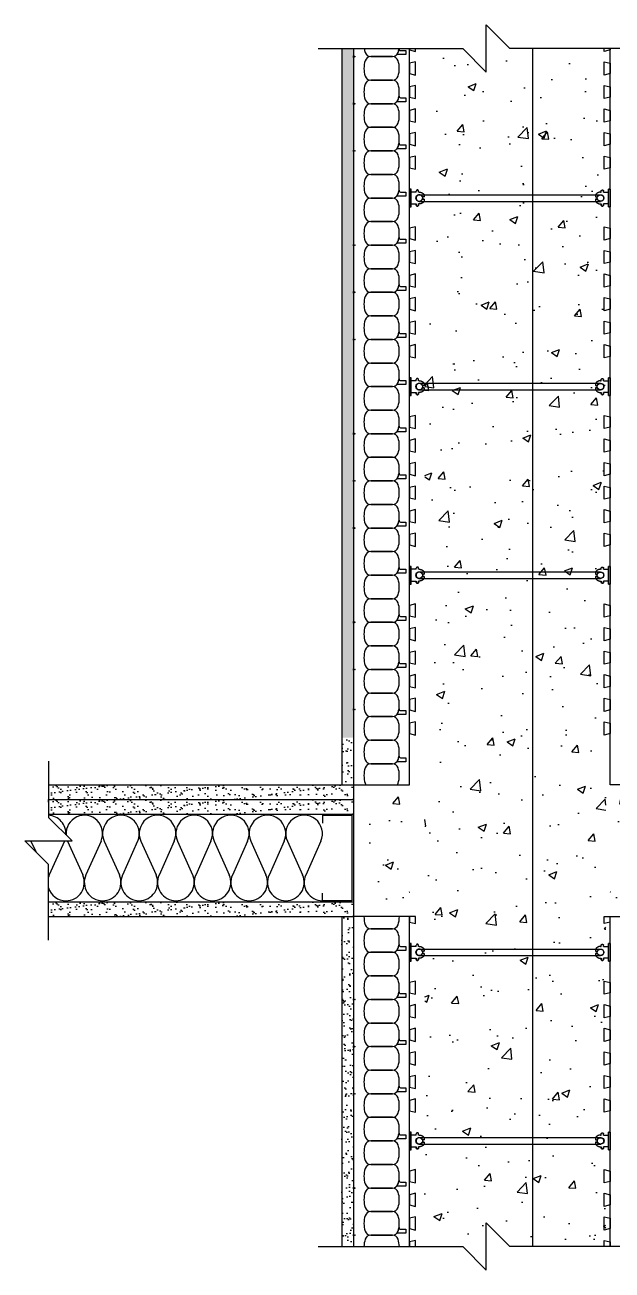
# Model space of a CAD drawing. Header units: inches. Extents: x 10.7 to 68.2, y 251 to 330.5.
# Drawn here: x 10.7 to 35.6, y 277.6 to 330.5 of the extents above; entities that cross this region are included whole.
import ezdxf

# ---------------------------------------------------------------- set-up
doc = ezdxf.new("R2010")
doc.units = ezdxf.units.IN
doc.header["$LTSCALE"] = 0.5
doc.header["$MEASUREMENT"] = 0
for name, color, linetype in [('HATCH', 12, 'Continuous'), ('line25', 2, 'Continuous'), ('LINE3', 3, 'Continuous'), ('LINE50', 5, 'Continuous'), ('LINE9', 9, 'Continuous'), ('Web_Edge', 9, 'Continuous')]:
    doc.layers.add(name, color=color, linetype=linetype)
pattern_1 = [(37.5, (-87.21233, 50.8978), (-0.01574834, 0.48170594), [0, -0.38, 0, -0.425, 0, -0.40625]), (7.5, (-87.21233, 50.8978), (0.4424442, 0.7055365), [0, -0.205, 0, -0.3425, 0, -0.13125]), (327.5, (-87.51983, 50.8978), (0.77853547, 0.00141476), [0, -0.125, 0, -0.45, 0, -0.5875]), (317.5, (-87.5198, 50.8978), (0.7515317, 0.2194189), [0, -0.0625, 0, -0.295, 0, -0.3375])]

# ---------------------------------------------------------------- blocks, each defined once
blk = doc.blocks.new('Connector')
blk.add_point((0.271, 0))
at = {"layer": 'LINE9'}
for p, q in [((0, 0.375), (0, -0.375)), ((0.062, -0.375), (0.062, 0.375)), ((0.281, 0.25), (0.062, 0.25))]:
    blk.add_line(p, q, dxfattribs=at)
for points, weights in [([(0.007, 0.375), (0.004, 0.375), (0, 0.375)], [1, 0.972587069138, 0.950305488115]), ([(0.327, 0.343), (0.308, 0.343), (0.281, 0.317), (0.281, 0.297)], [1, 0.85355339, 0.85355339, 1]), ([(0.328, 0.343), (0.327, 0.343), (0.327, 0.343)], [1, 0.70710678, 1]), ([(0.375, 0.297), (0.375, 0.317), (0.348, 0.343), (0.329, 0.343)], [1, 0.85355339, 0.85355339, 1]), ([(0.406, 0.25), (0.546, 0.25), (0.619, 0.131)], [0.958404415409, 0.794674173519, 0.864651571113]), ([(0.619, 0.052), (0.612, 0.049), (0.604, 0.049)], [0.83615024178, 0.892081430621, 1]), ([(0, -0.375), (0.004, -0.375), (0.007, -0.375)], [0.950305488115, 0.972587069138, 1]), ([(0.281, -0.297), (0.281, -0.317), (0.308, -0.343), (0.327, -0.343)], [1, 0.85355339, 0.85355339, 1]), ([(0.327, -0.343), (0.281, -0.343), (0.281, -0.297)], [1, 0.70710678, 1]), ([(0.329, -0.343), (0.348, -0.343), (0.375, -0.317), (0.375, -0.297)], [1, 0.85355339, 0.85355339, 1]), ([(0.375, -0.297), (0.375, -0.343), (0.329, -0.343)], [1, 0.70710678, 1]), ([(0.619, -0.131), (0.546, -0.25), (0.406, -0.25)], [0.864651574428, 0.794674169686, 0.958404415195]), ([(0.604, -0.049), (0.612, -0.049), (0.619, -0.052)], [1, 0.89208144177, 0.836150253337])]:
    blk.add_rational_spline(points, weights, degree=2, dxfattribs=at)
for points, degree in [([(0, 0.375), (0.002, 0.375), (0.005, 0.375), (0.007, 0.375)], 3), ([(0.007, 0.375), (0.021, 0.375), (0.051, 0.375), (0.062, 0.375), (0.062, 0.375)], 3), ([(0.281, 0.25), (0.281, 0.297)], 1), ([(0.327, 0.343), (0.327, 0.343), (0.328, 0.343), (0.328, 0.343)], 3), ([(0.328, 0.343), (0.329, 0.343), (0.329, 0.343), (0.329, 0.343)], 3), ([(0.375, 0.25), (0.375, 0.297)], 1), ([(0.406, 0.25), (0.375, 0.25)], 1), ([(0.406, 0.25), (0.406, 0.25)], 1), ([(0.406, 0.25), (0.406, 0.25)], 1), ([(0.406, 0.25), (0.406, 0.25)], 1), ([(0.406, 0.25), (0.406, 0.25)], 1), ([(0.406, 0.25), (0.406, 0.25)], 1), ([(0.406, 0.25), (0.406, 0.25)], 1), ([(0.406, 0.25), (0.406, 0.25)], 1), ([(0.406, 0.25), (0.406, 0.25)], 1), ([(0.406, 0.25), (0.406, 0.25)], 1), ([(0.406, 0.25), (0.406, 0.25)], 1), ([(0.406, 0.25), (0.406, 0.25)], 1), ([(0.406, 0.25), (0.406, 0.25)], 1), ([(0.406, 0.25), (0.406, 0.25)], 1), ([(0.406, 0.25), (0.406, 0.25)], 1), ([(0.406, 0.25), (0.406, 0.25)], 1), ([(0.406, 0.25), (0.406, 0.25)], 1), ([(0.406, 0.25), (0.406, 0.25)], 1), ([(0.406, 0.25), (0.406, 0.25)], 1), ([(0.406, 0.25), (0.406, 0.25)], 1), ([(0.406, 0.25), (0.406, 0.25)], 1), ([(0.406, 0.25), (0.406, 0.25)], 1), ([(0.406, 0.25), (0.406, 0.25)], 1), ([(0.406, 0.25), (0.406, 0.25)], 1), ([(0.406, 0.25), (0.406, 0.25)], 1), ([(0.604, 0.049), (0.532, 0.049)], 1), ([(0.532, 0.049), (0.532, 0.049)], 1), ([(0.532, 0.049), (0.532, 0.049)], 1), ([(0.532, 0.049), (0.532, 0.049)], 1), ([(0.532, 0.049), (0.532, 0.049)], 1), ([(0.532, 0.049), (0.532, 0.049)], 1), ([(0.532, 0.049), (0.532, 0.049)], 1), ([(0.532, 0.049), (0.532, 0.049)], 1), ([(0.532, 0.049), (0.532, 0.049)], 1), ([(0.532, 0.049), (0.532, 0.049)], 1), ([(0.532, 0.049), (0.532, 0.049)], 1), ([(0.604, 0.049), (0.609, 0.049), (0.614, 0.05), (0.619, 0.052)], 3), ([(0.604, 0.049), (0.604, 0.049)], 1), ([(0.604, 0.049), (0.604, 0.049)], 1), ([(0.604, 0.049), (0.604, 0.049)], 1), ([(0.604, 0.049), (0.604, 0.049)], 1), ([(0.619, 0.131), (0.619, 0.052)], 1), ([(0.619, 0.131), (0.619, 0.131)], 1), ([(0.619, 0.131), (0.619, 0.131)], 1), ([(0.619, 0.131), (0.619, 0.131)], 1), ([(0.619, 0.131), (0.619, 0.131)], 1), ([(0.007, -0.375), (0.005, -0.375), (0.002, -0.375), (0, -0.375)], 3), ([(0.062, -0.375), (0.062, -0.375), (0.051, -0.375), (0.021, -0.375), (0.007, -0.375)], 3), ([(0.062, -0.25), (0.281, -0.25)], 1), ([(0.281, -0.297), (0.281, -0.25)], 1), ([(0.281, -0.25), (0.281, -0.297)], 1), ([(0.328, -0.343), (0.328, -0.343), (0.327, -0.343), (0.327, -0.343)], 3), ([(0.329, -0.343), (0.329, -0.343), (0.329, -0.343), (0.328, -0.343)], 3), ([(0.375, -0.25), (0.375, -0.297)], 1), ([(0.375, -0.297), (0.375, -0.25)], 1), ([(0.406, -0.25), (0.375, -0.25)], 1), ([(0.406, -0.25), (0.406, -0.25)], 1), ([(0.406, -0.25), (0.406, -0.25)], 1), ([(0.406, -0.25), (0.406, -0.25)], 1), ([(0.406, -0.25), (0.406, -0.25)], 1), ([(0.406, -0.25), (0.406, -0.25)], 1), ([(0.406, -0.25), (0.406, -0.25)], 1), ([(0.406, -0.25), (0.406, -0.25)], 1), ([(0.406, -0.25), (0.406, -0.25)], 1), ([(0.406, -0.25), (0.406, -0.25)], 1), ([(0.406, -0.25), (0.406, -0.25)], 1), ([(0.406, -0.25), (0.406, -0.25)], 1), ([(0.532, -0.049), (0.604, -0.049)], 1), ([(0.604, -0.049), (0.58, -0.049), (0.556, -0.049), (0.532, -0.049)], 3), ([(0.532, -0.049), (0.532, -0.049)], 1), ([(0.532, -0.049), (0.532, -0.049)], 1), ([(0.532, -0.049), (0.532, -0.049)], 1), ([(0.532, -0.049), (0.532, -0.049)], 1), ([(0.619, -0.052), (0.614, -0.05), (0.609, -0.049), (0.604, -0.049)], 3), ([(0.604, -0.049), (0.604, -0.049)], 1), ([(0.604, -0.049), (0.604, -0.049)], 1), ([(0.604, -0.049), (0.604, -0.049)], 1), ([(0.604, -0.049), (0.604, -0.049)], 1), ([(0.604, -0.049), (0.604, -0.049)], 1), ([(0.604, -0.049), (0.604, -0.049)], 1), ([(0.604, -0.049), (0.604, -0.049)], 1), ([(0.604, -0.049), (0.604, -0.049)], 1), ([(0.619, -0.052), (0.619, -0.131)], 1), ([(0.619, -0.131), (0.619, -0.131)], 1), ([(0.619, -0.131), (0.619, -0.131)], 1), ([(0.619, -0.131), (0.619, -0.131)], 1), ([(0.619, -0.131), (0.619, -0.131)], 1)]:
    blk.add_open_spline(points, degree=degree, dxfattribs=at)
for points, weights, knots in [([(0.062, 0.375), (0.062, 0.375), (0.046, 0.375), (0.03, 0.375), (0.007, 0.375)], [0.868718858569, 0.861102746415, 1, 0.861102734288, 0.868718859898], [0, 0, 0, 0.5, 0.5, 1, 1, 1]), ([(0.532, 0.049), (0.472, 0.203), (0.333, 0.113), (0.157, 0), (0.333, -0.113), (0.472, -0.203), (0.532, -0.049)], [0.899508922286, 0.599718215298, 1, 0.54226024, 1, 0.599718224335, 0.899508908749], [0, 0, 0, 0.318112, 0.318112, 0.681888, 0.681888, 1, 1, 1]), ([(0.007, -0.375), (0.03, -0.375), (0.046, -0.375), (0.062, -0.375), (0.062, -0.375)], [0.868718859319, 0.861102739573, 1, 0.861102742958, 0.868718858948], [0, 0, 0, 0.5, 0.5, 1, 1, 1])]:
    blk.add_rational_spline(points, weights, degree=2, knots=knots, dxfattribs=at)
blk = doc.blocks.new('Batt2x10')
for p, q in [((6.63, 3.9), (2.87, 2.21)), ((6.64, 0.18), (2.86, 1.86))]:
    blk.add_line(p, q)
for centre, start, end in [((2.04, 4.07), 180, 294.0694), ((7.46, 2.04), 245.9664, 114.0694), ((2.04, 0), 65.9664, 180)]:
    blk.add_arc(centre, 2.04, start, end)

msp = doc.modelspace()

# ---------------------------------------------------------------- hatches: boundary and pattern name
at = {"layer": 'HATCH'}
h = msp.add_hatch(dxfattribs=at)
h.set_pattern_fill('AR-SAND', color=256, scale=0.25, style=0)
h.set_pattern_definition(pattern_1)
h.paths.add_polyline_path([(24.628, 329.46), (24.128, 329.46), (24.128, 300.225), (24.628, 300.225)])
h = msp.add_hatch(dxfattribs=at)
h.set_pattern_fill('AR-CONC', color=256, scale=0.5, style=0)
h.set_pattern_definition([(50, (32.6847, 0), (3.5863, -0.31376), [0.375, -4.125]), (355, (32.6847, 0), (-0.693757, 3.76096), [0.3, -3.3]), (100.4514, (32.9836, -0.026), (2.892547, 3.447198), [0.3187, -3.50571]), (46.1842, (32.6847, 1), (5.336205, -0.827595), [0.5625, -6.1875]), (96.6356, (33.1294, 0.931), (4.67331, 4.87059), [0.47805, -5.258565]), (351.1842, (32.685, 1), (4.67331, 4.87059), [0.45, -4.95]), (21, (33.1847, 0.75), (2.984535, -2.013094), [0.375, -4.125]), (326, (33.1847, 0.75), (1.216577, 3.62575), [0.3, -3.3]), (71.4514, (33.4334, 0.5822), (4.201113, 1.612652), [0.3187, -3.50571]), (37.5, (32.6847, 0), (0.0607993, 1.6644693), [0, -3.26, 0, -3.35, 0, -3.3125]), (7.5, (32.6847, 0), (1.315348, 1.972059), [0, -1.91, 0, -3.185, 0, -1.2625]), (327.5, (31.5697, 0), (2.669112, -0.1127744), [0, -1.25, 0, -3.9, 0, -5.175]), (317.5, (31.0697, 0), (2.915931, 0.500525), [0, -1.625, 0, -2.59, 0, -3.675])])
h.paths.add_polyline_path([(27.641, 329.131), (35.327, 329.131), (35.327, 278.903), (27.641, 278.903)])
h = msp.add_hatch(dxfattribs=at)
h.set_pattern_fill('AR-SAND', color=256, scale=0.25, style=0)
h.paths.add_polyline_path([(24.128, 298.225), (24.628, 298.225), (24.628, 300.225), (24.128, 300.225)])
h = msp.add_hatch(dxfattribs=at)
h.set_pattern_fill('AR-SAND', color=256, scale=0.25, style=0)
h.set_pattern_definition([(37.5, (-118.03376, 33.52513), (-0.01574834, 0.48170594), [0, -0.38, 0, -0.425, 0, -0.40625]), (7.5, (-118.03376, 33.52513), (0.4424442, 0.7055365), [0, -0.205, 0, -0.3425, 0, -0.13125]), (327.5, (-118.34126, 33.52513), (0.77853547, 0.00141476), [0, -0.125, 0, -0.45, 0, -0.5875]), (317.5, (-118.34126, 33.52513), (0.7515317, 0.2194189), [0, -0.0625, 0, -0.295, 0, -0.3375])])
h.paths.add_polyline_path([(24.628, 298.225), (11.687, 298.225), (11.687, 297.6), (24.628, 297.6)])
h = msp.add_hatch(dxfattribs=at)
h.set_pattern_fill('AR-CONC', color=256, scale=0.5, style=0)
h.set_pattern_definition([(50, (0, 0), (3.5863, -0.31376), [0.375, -4.125]), (355, (0, 0), (-0.693757, 3.76096), [0.3, -3.3]), (100.4514, (0.299, -0.026), (2.892547, 3.447198), [0.3187, -3.50571]), (46.1842, (0, 1), (5.336205, -0.827595), [0.5625, -6.1875]), (96.6356, (0.4447, 0.931), (4.67331, 4.87059), [0.47805, -5.258565]), (351.1842, (0, 1), (4.67331, 4.87059), [0.45, -4.95]), (21, (0.5, 0.75), (2.984535, -2.013094), [0.375, -4.125]), (326, (0.5, 0.75), (1.216577, 3.62575), [0.3, -3.3]), (71.4514, (0.7487, 0.5822), (4.201113, 1.612652), [0.3187, -3.50571]), (37.5, (0, 0), (0.0607993, 1.664469), [0, -3.26, 0, -3.35, 0, -3.3125]), (7.5, (0, 0), (1.315348, 1.972059), [0, -1.91, 0, -3.185, 0, -1.2625]), (327.5, (-1.115, 0), (2.669112, -0.1127744), [0, -1.25, 0, -3.9, 0, -5.175]), (317.5, (-1.615, 0), (2.91593, 0.500525), [0, -1.625, 0, -2.59, 0, -3.675])])
h.paths.add_polyline_path([(27.003, 298.225), (24.628, 298.225), (24.628, 292.631), (27.003, 292.631)])
h = msp.add_hatch(dxfattribs=at)
h.set_pattern_fill('AR-CONC', color=256, scale=0.5, style=0)
h.set_pattern_definition([(130, (62.5032, 0), (-3.5863, -0.31376), [0.375, -4.125]), (185, (62.503, 0), (0.693757, 3.76096), [0.3, -3.3]), (79.5486, (62.2043, -0.026), (-2.892547, 3.447198), [0.3187, -3.50571]), (133.8158, (62.503, 1), (-5.336205, -0.827595), [0.5625, -6.1875]), (83.3644, (62.0585, 0.931), (-4.67331, 4.87059), [0.47805, -5.258565]), (188.8158, (62.503, 1), (-4.67331, 4.87059), [0.45, -4.95]), (159, (62.0032, 0.75), (-2.984535, -2.013094), [0.375, -4.125]), (214, (62.003, 0.75), (-1.216577, 3.62575), [0.3, -3.3]), (108.5486, (61.7545, 0.5822), (-4.201113, 1.612652), [0.3187, -3.50571]), (142.5, (62.5032, 0), (-0.0607993, 1.664469), [0, -3.26, 0, -3.35, 0, -3.3125]), (172.5, (62.5032, 0), (-1.315348, 1.972059), [0, -1.91, 0, -3.185, 0, -1.2625]), (212.5, (63.6182, 0), (-2.669112, -0.1127744), [0, -1.25, 0, -3.9, 0, -5.175]), (222.5, (64.1182, 0), (-2.91593, 0.500525), [0, -1.625, 0, -2.59, 0, -3.675])])
h.paths.add_polyline_path([(35.501, 298.225), (37.876, 298.225), (37.876, 292.631), (35.501, 292.631)])
h = msp.add_hatch(dxfattribs=at)
h.set_pattern_fill('AR-SAND', color=256, scale=0.25, style=0)
h.set_pattern_definition([(37.5, (-118.03376, 32.90013), (-0.01574834, 0.48170594), [0, -0.38, 0, -0.425, 0, -0.40625]), (7.5, (-118.03376, 32.90013), (0.4424442, 0.7055365), [0, -0.205, 0, -0.3425, 0, -0.13125]), (327.5, (-118.34126, 32.90013), (0.77853547, 0.00141476), [0, -0.125, 0, -0.45, 0, -0.5875]), (317.5, (-118.34126, 32.90013), (0.7515317, 0.2194189), [0, -0.0625, 0, -0.295, 0, -0.3375])])
h.paths.add_polyline_path([(24.628, 297.6), (11.687, 297.6), (11.687, 296.975), (24.628, 296.975)])
h = msp.add_hatch(dxfattribs=at)
h.set_pattern_fill('AR-SAND', color=256, scale=0.25, style=0)
h.set_pattern_definition([(37.5, (-118.03376, 28.55603), (-0.01574834, 0.48170594), [0, -0.38, 0, -0.425, 0, -0.40625]), (7.5, (-118.03376, 28.55603), (0.4424442, 0.7055365), [0, -0.205, 0, -0.3425, 0, -0.13125]), (327.5, (-118.34126, 28.55603), (0.77853547, 0.00141476), [0, -0.125, 0, -0.45, 0, -0.5875]), (317.5, (-118.34126, 28.55603), (0.7515317, 0.2194189), [0, -0.0625, 0, -0.295, 0, -0.3375])])
h.paths.add_polyline_path([(24.628, 293.256), (11.687, 293.256), (11.687, 292.631), (24.628, 292.631)])
h = msp.add_hatch(dxfattribs=at)
h.set_pattern_fill('AR-SAND', color=256, scale=0.25, style=0)
h.set_pattern_definition(pattern_1)
h.paths.add_polyline_path([(24.628, 292.631), (24.128, 292.631), (24.128, 278.634), (24.628, 278.634)])

# ---------------------------------------------------------------- linework, layer by layer
for centre, start, end in [((11.652, 296.151), 203.458, 204.0694), ((11.652, 296.151), 335.9664, 336.542), ((13.206, 296.151), 203.458, 204.0694)]:
    msp.add_arc(centre, 0.777, start, end)
at = {"layer": 'HATCH', "color": 12}
for p, q in [((10.943, 295.834), (11.144, 295.386)), ((12.362, 295.835), (11.72, 294.396)), ((12.497, 295.834), (13.139, 294.396)), ((13.915, 295.835), (13.274, 294.396))]:
    msp.add_line(p, q, dxfattribs=at)
at = {"layer": 'HATCH', "color": 192}
for points in [[(23.305, 296.928), (24.555, 296.928), (24.555, 293.303), (23.305, 293.303)], [(23.305, 296.928), (23.305, 296.601)], [(23.305, 293.303), (23.305, 293.63)]]:
    msp.add_lwpolyline(points, dxfattribs=at)
at = {"layer": 'HATCH', "color": 12}
for centre, radius, start, end in [((11.128, 297.537), 0.563, 354.2163, 5.7837), ((11.652, 296.151), 0.777, 356.3448, 87.4247), ((13.206, 296.151), 0.777, 335.9664, 183.9054), ((12.43, 294.08), 0.777, 155.9664, 162.8935), ((12.43, 294.08), 0.777, 270, 24.0694), ((13.983, 294.08), 0.777, 155.9664, 270), ((12.43, 294.08), 0.777, 197.1065, 270)]:
    msp.add_arc(centre, radius, start, end, dxfattribs=at)
at = {"layer": 'line25'}
for p, q in [((27.003, 298.225), (27.003, 329.46)), ((35.503, 298.225), (35.503, 329.46)), ((24.628, 298.225), (24.628, 292.631)), ((24.628, 298.225), (27.003, 298.225)), ((37.878, 298.225), (35.503, 298.225)), ((27.003, 278.634), (27.003, 292.631)), ((35.503, 278.634), (35.503, 292.631))]:
    msp.add_line(p, q, dxfattribs=at)
for points in [[(27.003, 329.46), (27.003, 329.396), (27.253, 329.334), (27.253, 329.46)], [(35.503, 329.46), (35.503, 329.396), (35.253, 329.334), (35.253, 329.46)], [(27.003, 292.396), (27.253, 292.334), (27.253, 292.631), (24.628, 292.631)], [(27.003, 292.631), (27.003, 292.396), (27.253, 292.334), (27.253, 292.631)], [(35.503, 292.396), (35.253, 292.334), (35.253, 292.631), (37.878, 292.631)], [(27.253, 278.634), (27.253, 278.896), (27.003, 278.834), (27.003, 278.634)], [(35.253, 278.634), (35.253, 278.896), (35.503, 278.834), (35.503, 278.634)]]:
    msp.add_lwpolyline(points, dxfattribs=at)
for points in [[(27.003, 328.396), (27.253, 328.334), (27.253, 328.896), (27.003, 328.834)], [(35.503, 328.396), (35.253, 328.334), (35.253, 328.896), (35.503, 328.834)], [(27.003, 327.396), (27.253, 327.334), (27.253, 327.896), (27.003, 327.834)], [(35.503, 327.396), (35.253, 327.334), (35.253, 327.896), (35.503, 327.834)], [(27.003, 326.396), (27.253, 326.334), (27.253, 326.896), (27.003, 326.834)], [(35.503, 326.396), (35.253, 326.334), (35.253, 326.896), (35.503, 326.834)], [(27.003, 325.396), (27.253, 325.334), (27.253, 325.896), (27.003, 325.834)], [(35.503, 325.396), (35.253, 325.334), (35.253, 325.896), (35.503, 325.834)], [(27.003, 324.396), (27.253, 324.334), (27.253, 324.896), (27.003, 324.834)], [(35.503, 324.396), (35.253, 324.334), (35.253, 324.896), (35.503, 324.834)], [(27.003, 321.396), (27.253, 321.334), (27.253, 321.896), (27.003, 321.834)], [(35.503, 321.396), (35.253, 321.334), (35.253, 321.896), (35.503, 321.834)], [(27.003, 320.396), (27.253, 320.334), (27.253, 320.896), (27.003, 320.834)], [(35.503, 320.396), (35.253, 320.334), (35.253, 320.896), (35.503, 320.834)], [(27.003, 319.396), (27.253, 319.334), (27.253, 319.896), (27.003, 319.834)], [(35.503, 319.396), (35.253, 319.334), (35.253, 319.896), (35.503, 319.834)], [(27.003, 318.396), (27.253, 318.334), (27.253, 318.896), (27.003, 318.834)], [(35.503, 318.396), (35.253, 318.334), (35.253, 318.896), (35.503, 318.834)], [(27.003, 317.396), (27.253, 317.334), (27.253, 317.896), (27.003, 317.834)], [(35.503, 317.396), (35.253, 317.334), (35.253, 317.896), (35.503, 317.834)], [(27.003, 316.396), (27.253, 316.334), (27.253, 316.896), (27.003, 316.834)], [(35.503, 316.396), (35.253, 316.334), (35.253, 316.896), (35.503, 316.834)], [(27.003, 313.396), (27.253, 313.334), (27.253, 313.896), (27.003, 313.834)], [(35.503, 313.396), (35.253, 313.334), (35.253, 313.896), (35.503, 313.834)], [(27.003, 312.396), (27.253, 312.334), (27.253, 312.896), (27.003, 312.834)], [(35.503, 312.396), (35.253, 312.334), (35.253, 312.896), (35.503, 312.834)], [(27.003, 311.396), (27.253, 311.334), (27.253, 311.896), (27.003, 311.834)], [(35.503, 311.396), (35.253, 311.334), (35.253, 311.896), (35.503, 311.834)], [(27.003, 310.396), (27.253, 310.334), (27.253, 310.896), (27.003, 310.834)], [(35.503, 310.396), (35.253, 310.334), (35.253, 310.896), (35.503, 310.834)], [(27.003, 309.396), (27.253, 309.334), (27.253, 309.896), (27.003, 309.834)], [(35.503, 309.396), (35.253, 309.334), (35.253, 309.896), (35.503, 309.834)], [(27.003, 308.396), (27.253, 308.334), (27.253, 308.896), (27.003, 308.834)], [(35.503, 308.396), (35.253, 308.334), (35.253, 308.896), (35.503, 308.834)], [(27.003, 305.396), (27.253, 305.334), (27.253, 305.896), (27.003, 305.834)], [(35.503, 305.396), (35.253, 305.334), (35.253, 305.896), (35.503, 305.834)], [(27.003, 304.396), (27.253, 304.334), (27.253, 304.896), (27.003, 304.834)], [(35.503, 304.396), (35.253, 304.334), (35.253, 304.896), (35.503, 304.834)], [(27.003, 303.396), (27.253, 303.334), (27.253, 303.896), (27.003, 303.834)], [(35.503, 303.396), (35.253, 303.334), (35.253, 303.896), (35.503, 303.834)], [(27.003, 302.396), (27.253, 302.334), (27.253, 302.896), (27.003, 302.834)], [(35.503, 302.396), (35.253, 302.334), (35.253, 302.896), (35.503, 302.834)], [(27.003, 301.396), (27.253, 301.334), (27.253, 301.896), (27.003, 301.834)], [(35.503, 301.396), (35.253, 301.334), (35.253, 301.896), (35.503, 301.834)], [(27.003, 300.396), (27.253, 300.334), (27.253, 300.896), (27.003, 300.834)], [(35.503, 300.396), (35.253, 300.334), (35.253, 300.896), (35.503, 300.834)], [(27.003, 289.396), (27.253, 289.334), (27.253, 289.896), (27.003, 289.834)], [(35.503, 289.396), (35.253, 289.334), (35.253, 289.896), (35.503, 289.834)], [(27.003, 288.396), (27.253, 288.334), (27.253, 288.896), (27.003, 288.834)], [(35.503, 288.396), (35.253, 288.334), (35.253, 288.896), (35.503, 288.834)], [(27.003, 287.396), (27.253, 287.334), (27.253, 287.896), (27.003, 287.834)], [(35.503, 287.396), (35.253, 287.334), (35.253, 287.896), (35.503, 287.834)], [(27.003, 286.396), (27.253, 286.334), (27.253, 286.896), (27.003, 286.834)], [(35.503, 286.396), (35.253, 286.334), (35.253, 286.896), (35.503, 286.834)], [(27.003, 285.396), (27.253, 285.334), (27.253, 285.896), (27.003, 285.834)], [(35.503, 285.396), (35.253, 285.334), (35.253, 285.896), (35.503, 285.834)], [(27.003, 284.396), (27.253, 284.334), (27.253, 284.896), (27.003, 284.834)], [(35.503, 284.396), (35.253, 284.334), (35.253, 284.896), (35.503, 284.834)], [(27.003, 281.396), (27.253, 281.334), (27.253, 281.896), (27.003, 281.834)], [(35.503, 281.396), (35.253, 281.334), (35.253, 281.896), (35.503, 281.834)], [(27.003, 280.396), (27.253, 280.334), (27.253, 280.896), (27.003, 280.834)], [(35.503, 280.396), (35.253, 280.334), (35.253, 280.896), (35.503, 280.834)], [(27.003, 279.396), (27.253, 279.334), (27.253, 279.896), (27.003, 279.834)], [(35.503, 279.396), (35.253, 279.334), (35.253, 279.896), (35.503, 279.834)]]:
    msp.add_lwpolyline(points, close=True, dxfattribs=at)
at = {"layer": 'LINE3'}
msp.add_line((32.232, 278.634), (32.232, 329.46), dxfattribs=at)
at = {"layer": 'LINE50'}
for p, q in [((24.628, 329.46), (24.628, 298.225)), ((24.628, 292.631), (24.628, 278.634))]:
    msp.add_line(p, q, dxfattribs=at)
at = {"layer": 'LINE9'}
for p, q in [((30.253, 328.46), (30.253, 330.46)), ((30.253, 330.46), (31.253, 329.46)), ((23.128, 329.46), (29.253, 329.46)), ((24.128, 329.46), (24.128, 298.225)), ((29.253, 329.46), (30.253, 328.46)), ((39.378, 329.46), (31.253, 329.46)), ((11.687, 299.225), (11.687, 296.842)), ((11.687, 298.225), (24.628, 298.225)), ((11.687, 297.6), (24.628, 297.6)), ((11.687, 297.6), (24.628, 297.6)), ((11.687, 296.975), (24.628, 296.975)), ((12.687, 295.842), (11.687, 296.842)), ((11.687, 294.842), (10.687, 295.842)), ((10.687, 295.842), (12.687, 295.842)), ((11.687, 291.631), (11.687, 294.842)), ((11.687, 293.256), (24.628, 293.256)), ((11.687, 292.631), (24.628, 292.631)), ((24.128, 292.631), (24.128, 278.634)), ((30.253, 277.634), (30.253, 279.634)), ((30.253, 279.634), (31.253, 278.634)), ((23.128, 278.634), (29.253, 278.634)), ((29.253, 278.634), (30.253, 277.634)), ((39.378, 278.634), (31.253, 278.634))]:
    msp.add_line(p, q, dxfattribs=at)
for points in [[(24.628, 329.147), (24.692, 329.115), (24.628, 329.084)], [(24.628, 327.147), (24.692, 327.115), (24.628, 327.084)], [(24.628, 325.147), (24.692, 325.115), (24.628, 325.084)], [(24.628, 321.147), (24.692, 321.115), (24.628, 321.084)], [(24.628, 319.147), (24.692, 319.115), (24.628, 319.084)], [(24.628, 317.147), (24.692, 317.115), (24.628, 317.084)], [(24.628, 313.147), (24.692, 313.115), (24.628, 313.084)], [(24.628, 311.147), (24.692, 311.115), (24.628, 311.084)], [(24.628, 309.147), (24.692, 309.115), (24.628, 309.084)], [(24.628, 305.147), (24.692, 305.115), (24.628, 305.084)], [(24.628, 303.147), (24.692, 303.115), (24.628, 303.084)], [(24.628, 301.446), (24.692, 301.415), (24.628, 301.383)], [(24.628, 289.147), (24.692, 289.115), (24.628, 289.084)], [(24.628, 287.147), (24.692, 287.115), (24.628, 287.084)], [(24.628, 285.147), (24.692, 285.115), (24.628, 285.084)], [(24.628, 281.147), (24.692, 281.115), (24.628, 281.084)], [(24.628, 279.147), (24.692, 279.115), (24.628, 279.084)]]:
    msp.add_lwpolyline(points, close=True, dxfattribs=at)
for points in [[(26.513, 328.288, 0.157671), (26.513, 328.942, 0.325305), (26.276, 329.115), (25.354, 329.115, 0.325305), (25.117, 328.942, 0.157671), (25.117, 328.288, 0.325305), (25.354, 328.115), (26.276, 328.115, 0.325305)], [(26.513, 329.288, 0.037267), (26.551, 329.442, 0.463036), (26.612, 329.369), (26.834, 329.369), (26.834, 329.199), (26.488, 329.199, 0.189002), (26.446, 329.182, 0.128407)], [(26.513, 327.288, 0.157671), (26.513, 327.942, 0.325305), (26.276, 328.115), (25.354, 328.115, 0.325305), (25.117, 327.942, 0.157671), (25.117, 327.288, 0.325305), (25.354, 327.115), (26.276, 327.115, 0.325305)], [(26.513, 326.288, 0.157671), (26.513, 326.942, 0.325305), (26.276, 327.115), (25.354, 327.115, 0.325305), (25.117, 326.942, 0.157671), (25.117, 326.288, 0.325305), (25.354, 326.115), (26.276, 326.115, 0.325305)], [(26.513, 327.288, 0.037267), (26.551, 327.442, 0.463036), (26.612, 327.369), (26.834, 327.369), (26.834, 327.199), (26.488, 327.199, 0.189002), (26.446, 327.182, 0.128407)], [(26.513, 325.288, 0.157671), (26.513, 325.942, 0.325305), (26.276, 326.115), (25.354, 326.115, 0.325305), (25.117, 325.942, 0.157671), (25.117, 325.288, 0.325305), (25.354, 325.115), (26.276, 325.115, 0.325305)], [(26.513, 325.288, 0.037267), (26.551, 325.442, 0.463036), (26.612, 325.369), (26.834, 325.369), (26.834, 325.199), (26.488, 325.199, 0.189002), (26.446, 325.182, 0.128407)], [(26.513, 324.288, 0.157671), (26.513, 324.942, 0.325305), (26.276, 325.115), (25.354, 325.115, 0.325305), (25.117, 324.942, 0.157671), (25.117, 324.288, 0.325305), (25.354, 324.115), (26.276, 324.115, 0.325305)], [(26.513, 323.288, 0.157671), (26.513, 323.942, 0.325305), (26.276, 324.115), (25.354, 324.115, 0.325305), (25.117, 323.942, 0.157671), (25.117, 323.288, 0.325305), (25.354, 323.115), (26.276, 323.115, 0.325305)], [(26.513, 323.288, 0.037267), (26.551, 323.442, 0.463036), (26.612, 323.369), (26.834, 323.369), (26.834, 323.199), (26.488, 323.199, 0.189002), (26.446, 323.182, 0.128407)], [(26.513, 322.288, 0.157671), (26.513, 322.942, 0.325305), (26.276, 323.115), (25.354, 323.115, 0.325305), (25.117, 322.942, 0.157671), (25.117, 322.288, 0.325305), (25.354, 322.115), (26.276, 322.115, 0.325305)], [(26.513, 321.288, 0.157671), (26.513, 321.942, 0.325305), (26.276, 322.115), (25.354, 322.115, 0.325305), (25.117, 321.942, 0.157671), (25.117, 321.288, 0.325305), (25.354, 321.115), (26.276, 321.115, 0.325305)], [(26.513, 321.288, 0.037267), (26.551, 321.442, 0.463036), (26.612, 321.369), (26.834, 321.369), (26.834, 321.199), (26.488, 321.199, 0.189002), (26.446, 321.182, 0.128407)], [(26.513, 320.288, 0.157671), (26.513, 320.942, 0.325305), (26.276, 321.115), (25.354, 321.115, 0.325305), (25.117, 320.942, 0.157671), (25.117, 320.288, 0.325305), (25.354, 320.115), (26.276, 320.115, 0.325305)], [(26.513, 319.288, 0.157671), (26.513, 319.942, 0.325305), (26.276, 320.115), (25.354, 320.115, 0.325305), (25.117, 319.942, 0.157671), (25.117, 319.288, 0.325305), (25.354, 319.115), (26.276, 319.115, 0.325305)], [(26.513, 318.288, 0.157671), (26.513, 318.942, 0.325305), (26.276, 319.115), (25.354, 319.115, 0.325305), (25.117, 318.942, 0.157671), (25.117, 318.288, 0.325305), (25.354, 318.115), (26.276, 318.115, 0.325305)], [(26.513, 319.288, 0.037267), (26.551, 319.442, 0.463036), (26.612, 319.369), (26.834, 319.369), (26.834, 319.199), (26.488, 319.199, 0.189002), (26.446, 319.182, 0.128407)], [(26.513, 317.288, 0.157671), (26.513, 317.942, 0.325305), (26.276, 318.115), (25.354, 318.115, 0.325305), (25.117, 317.942, 0.157671), (25.117, 317.288, 0.325305), (25.354, 317.115), (26.276, 317.115, 0.325305)], [(26.513, 316.288, 0.157671), (26.513, 316.942, 0.325305), (26.276, 317.115), (25.354, 317.115, 0.325305), (25.117, 316.942, 0.157671), (25.117, 316.288, 0.325305), (25.354, 316.115), (26.276, 316.115, 0.325305)], [(26.513, 317.288, 0.037267), (26.551, 317.442, 0.463036), (26.612, 317.369), (26.834, 317.369), (26.834, 317.199), (26.488, 317.199, 0.189002), (26.446, 317.182, 0.128407)], [(26.513, 315.288, 0.157671), (26.513, 315.942, 0.325305), (26.276, 316.115), (25.354, 316.115, 0.325305), (25.117, 315.942, 0.157671), (25.117, 315.288, 0.325305), (25.354, 315.115), (26.276, 315.115, 0.325305)], [(26.513, 315.288, 0.037267), (26.551, 315.442, 0.463036), (26.612, 315.369), (26.834, 315.369), (26.834, 315.199), (26.488, 315.199, 0.189002), (26.446, 315.182, 0.128407)], [(26.513, 314.288, 0.157671), (26.513, 314.942, 0.325305), (26.276, 315.115), (25.354, 315.115, 0.325305), (25.117, 314.942, 0.157671), (25.117, 314.288, 0.325305), (25.354, 314.115), (26.276, 314.115, 0.325305)], [(26.513, 313.288, 0.157671), (26.513, 313.942, 0.325305), (26.276, 314.115), (25.354, 314.115, 0.325305), (25.117, 313.942, 0.157671), (25.117, 313.288, 0.325305), (25.354, 313.115), (26.276, 313.115, 0.325305)], [(26.513, 313.288, 0.037267), (26.551, 313.442, 0.463036), (26.612, 313.369), (26.834, 313.369), (26.834, 313.199), (26.488, 313.199, 0.189002), (26.446, 313.182, 0.128407)], [(26.513, 312.288, 0.157671), (26.513, 312.942, 0.325305), (26.276, 313.115), (25.354, 313.115, 0.325305), (25.117, 312.942, 0.157671), (25.117, 312.288, 0.325305), (25.354, 312.115), (26.276, 312.115, 0.325305)], [(26.513, 311.288, 0.157671), (26.513, 311.942, 0.325305), (26.276, 312.115), (25.354, 312.115, 0.325305), (25.117, 311.942, 0.157671), (25.117, 311.288, 0.325305), (25.354, 311.115), (26.276, 311.115, 0.325305)], [(26.513, 311.288, 0.037267), (26.551, 311.442, 0.463036), (26.612, 311.369), (26.834, 311.369), (26.834, 311.199), (26.488, 311.199, 0.189002), (26.446, 311.182, 0.128407)], [(26.513, 310.288, 0.157671), (26.513, 310.942, 0.325305), (26.276, 311.115), (25.354, 311.115, 0.325305), (25.117, 310.942, 0.157671), (25.117, 310.288, 0.325305), (25.354, 310.115), (26.276, 310.115, 0.325305)], [(26.513, 309.288, 0.157671), (26.513, 309.942, 0.325305), (26.276, 310.115), (25.354, 310.115, 0.325305), (25.117, 309.942, 0.157671), (25.117, 309.288, 0.325305), (25.354, 309.115), (26.276, 309.115, 0.325305)], [(26.513, 308.288, 0.157671), (26.513, 308.942, 0.325305), (26.276, 309.115), (25.354, 309.115, 0.325305), (25.117, 308.942, 0.157671), (25.117, 308.288, 0.325305), (25.354, 308.115), (26.276, 308.115, 0.325305)], [(26.513, 309.288, 0.037267), (26.551, 309.442, 0.463036), (26.612, 309.369), (26.834, 309.369), (26.834, 309.199), (26.488, 309.199, 0.189002), (26.446, 309.182, 0.128407)], [(26.513, 307.288, 0.157671), (26.513, 307.942, 0.325305), (26.276, 308.115), (25.354, 308.115, 0.325305), (25.117, 307.942, 0.157671), (25.117, 307.288, 0.325305), (25.354, 307.115), (26.276, 307.115, 0.325305)], [(26.513, 306.288, 0.157671), (26.513, 306.942, 0.325305), (26.276, 307.115), (25.354, 307.115, 0.325305), (25.117, 306.942, 0.157671), (25.117, 306.288, 0.325305), (25.354, 306.115), (26.276, 306.115, 0.325305)], [(26.513, 307.288, 0.037267), (26.551, 307.442, 0.463036), (26.612, 307.369), (26.834, 307.369), (26.834, 307.199), (26.488, 307.199, 0.189002), (26.446, 307.182, 0.128407)], [(26.513, 305.288, 0.157671), (26.513, 305.942, 0.325305), (26.276, 306.115), (25.354, 306.115, 0.325305), (25.117, 305.942, 0.157671), (25.117, 305.288, 0.325305), (25.354, 305.115), (26.276, 305.115, 0.325305)], [(26.513, 305.288, 0.037267), (26.551, 305.442, 0.463036), (26.612, 305.369), (26.834, 305.369), (26.834, 305.199), (26.488, 305.199, 0.189002), (26.446, 305.182, 0.128407)], [(26.513, 304.288, 0.157671), (26.513, 304.942, 0.325305), (26.276, 305.115), (25.354, 305.115, 0.325305), (25.117, 304.942, 0.157671), (25.117, 304.288, 0.325305), (25.354, 304.115), (26.276, 304.115, 0.325305)], [(26.513, 303.288, 0.157671), (26.513, 303.942, 0.325305), (26.276, 304.115), (25.354, 304.115, 0.325305), (25.117, 303.942, 0.157671), (25.117, 303.288, 0.325305), (25.354, 303.115), (26.276, 303.115, 0.325305)], [(26.513, 303.288, 0.037267), (26.551, 303.442, 0.463036), (26.612, 303.369), (26.834, 303.369), (26.834, 303.199), (26.488, 303.199, 0.189002), (26.446, 303.182, 0.128407)], [(26.513, 302.288, 0.157671), (26.513, 302.942, 0.325305), (26.276, 303.115), (25.354, 303.115, 0.325305), (25.117, 302.942, 0.157671), (25.117, 302.288, 0.325305), (25.354, 302.115), (26.276, 302.115, 0.325305)], [(26.513, 301.288, 0.157671), (26.513, 301.942, 0.325305), (26.276, 302.115), (25.354, 302.115, 0.325305), (25.117, 301.942, 0.157671), (25.117, 301.288, 0.325305), (25.354, 301.115), (26.276, 301.115, 0.325305)], [(26.513, 300.288, 0.157671), (26.513, 300.942, 0.325305), (26.276, 301.115), (25.354, 301.115, 0.325305), (25.117, 300.942, 0.157671), (25.117, 300.288, 0.325305), (25.354, 300.115), (26.276, 300.115, 0.325305)], [(26.513, 301.288, 0.037267), (26.551, 301.442, 0.463036), (26.612, 301.369), (26.834, 301.369), (26.834, 301.199), (26.488, 301.199, 0.189002), (26.446, 301.182, 0.128407)], [(26.513, 299.288, 0.157671), (26.513, 299.942, 0.325305), (26.276, 300.115), (25.354, 300.115, 0.325305), (25.117, 299.942, 0.157671), (25.117, 299.288, 0.325305), (25.354, 299.115), (26.276, 299.115, 0.325305)], [(26.513, 299.288, 0.037267), (26.551, 299.442, 0.463036), (26.612, 299.369), (26.834, 299.369), (26.834, 299.199), (26.488, 299.199, 0.189002), (26.446, 299.182, 0.128407)], [(26.513, 291.288, 0.157671), (26.513, 291.942, 0.325305), (26.276, 292.115), (25.354, 292.115, 0.325305), (25.117, 291.942, 0.157671), (25.117, 291.288, 0.325305), (25.354, 291.115), (26.276, 291.115, 0.325305)], [(26.513, 290.288, 0.157671), (26.513, 290.942, 0.325305), (26.276, 291.115), (25.354, 291.115, 0.325305), (25.117, 290.942, 0.157671), (25.117, 290.288, 0.325305), (25.354, 290.115), (26.276, 290.115, 0.325305)], [(26.513, 291.288, 0.037267), (26.551, 291.442, 0.463036), (26.612, 291.369), (26.834, 291.369), (26.834, 291.199), (26.488, 291.199, 0.189002), (26.446, 291.182, 0.128407)], [(26.513, 289.288, 0.157671), (26.513, 289.942, 0.325305), (26.276, 290.115), (25.354, 290.115, 0.325305), (25.117, 289.942, 0.157671), (25.117, 289.288, 0.325305), (25.354, 289.115), (26.276, 289.115, 0.325305)], [(26.513, 288.288, 0.157671), (26.513, 288.942, 0.325305), (26.276, 289.115), (25.354, 289.115, 0.325305), (25.117, 288.942, 0.157671), (25.117, 288.288, 0.325305), (25.354, 288.115), (26.276, 288.115, 0.325305)], [(26.513, 289.288, 0.037267), (26.551, 289.442, 0.463036), (26.612, 289.369), (26.834, 289.369), (26.834, 289.199), (26.488, 289.199, 0.189002), (26.446, 289.182, 0.128407)], [(26.513, 287.288, 0.157671), (26.513, 287.942, 0.325305), (26.276, 288.115), (25.354, 288.115, 0.325305), (25.117, 287.942, 0.157671), (25.117, 287.288, 0.325305), (25.354, 287.115), (26.276, 287.115, 0.325305)], [(26.513, 287.288, 0.037267), (26.551, 287.442, 0.463036), (26.612, 287.369), (26.834, 287.369), (26.834, 287.199), (26.488, 287.199, 0.189002), (26.446, 287.182, 0.128407)], [(26.513, 286.288, 0.157671), (26.513, 286.942, 0.325305), (26.276, 287.115), (25.354, 287.115, 0.325305), (25.117, 286.942, 0.157671), (25.117, 286.288, 0.325305), (25.354, 286.115), (26.276, 286.115, 0.325305)], [(26.513, 285.288, 0.157671), (26.513, 285.942, 0.325305), (26.276, 286.115), (25.354, 286.115, 0.325305), (25.117, 285.942, 0.157671), (25.117, 285.288, 0.325305), (25.354, 285.115), (26.276, 285.115, 0.325305)], [(26.513, 285.288, 0.037267), (26.551, 285.442, 0.463036), (26.612, 285.369), (26.834, 285.369), (26.834, 285.199), (26.488, 285.199, 0.189002), (26.446, 285.182, 0.128407)], [(26.513, 284.288, 0.157671), (26.513, 284.942, 0.325305), (26.276, 285.115), (25.354, 285.115, 0.325305), (25.117, 284.942, 0.157671), (25.117, 284.288, 0.325305), (25.354, 284.115), (26.276, 284.115, 0.325305)], [(26.513, 283.288, 0.157671), (26.513, 283.942, 0.325305), (26.276, 284.115), (25.354, 284.115, 0.325305), (25.117, 283.942, 0.157671), (25.117, 283.288, 0.325305), (25.354, 283.115), (26.276, 283.115, 0.325305)], [(26.513, 283.288, 0.037267), (26.551, 283.442, 0.463036), (26.612, 283.369), (26.834, 283.369), (26.834, 283.199), (26.488, 283.199, 0.189002), (26.446, 283.182, 0.128407)], [(26.513, 282.288, 0.157671), (26.513, 282.942, 0.325305), (26.276, 283.115), (25.354, 283.115, 0.325305), (25.117, 282.942, 0.157671), (25.117, 282.288, 0.325305), (25.354, 282.115), (26.276, 282.115, 0.325305)], [(26.513, 281.288, 0.157671), (26.513, 281.942, 0.325305), (26.276, 282.115), (25.354, 282.115, 0.325305), (25.117, 281.942, 0.157671), (25.117, 281.288, 0.325305), (25.354, 281.115), (26.276, 281.115, 0.325305)], [(26.513, 280.288, 0.157671), (26.513, 280.942, 0.325305), (26.276, 281.115), (25.354, 281.115, 0.325305), (25.117, 280.942, 0.157671), (25.117, 280.288, 0.325305), (25.354, 280.115), (26.276, 280.115, 0.325305)], [(26.513, 281.288, 0.037267), (26.551, 281.442, 0.463036), (26.612, 281.369), (26.834, 281.369), (26.834, 281.199), (26.488, 281.199, 0.189002), (26.446, 281.182, 0.128407)], [(26.513, 279.288, 0.157671), (26.513, 279.942, 0.325305), (26.276, 280.115), (25.354, 280.115, 0.325305), (25.117, 279.942, 0.157671), (25.117, 279.288, 0.325305), (25.354, 279.115), (26.276, 279.115, 0.325305)], [(26.513, 279.288, 0.037267), (26.551, 279.442, 0.463036), (26.612, 279.369), (26.834, 279.369), (26.834, 279.199), (26.488, 279.199, 0.189002), (26.446, 279.182, 0.128407)]]:
    msp.add_lwpolyline(points, format="xyb", close=True, dxfattribs=at)
for points in [[(25.076, 329.46, 0.041532), (25.117, 329.288, 0.325305), (25.354, 329.115), (26.276, 329.115, 0.325305), (26.513, 329.288, 0.157671)], [(26.513, 329.288, 0.041532), (26.554, 329.46, 0.325305)], [(26.513, 298.288, 0.157671), (26.513, 298.942, 0.325305), (26.276, 299.115), (25.354, 299.115, 0.325305), (25.117, 298.942, 0.157671), (25.117, 298.288, 0.071068), (25.148, 298.225)], [(26.482, 298.225, 0.071068), (26.513, 298.288, 0.157671)], [(25.065, 292.631, 0.08201), (25.117, 292.288, 0.325305), (25.354, 292.115), (26.276, 292.115, 0.325305), (26.513, 292.288, 0.157671)], [(26.513, 292.288, 0.08201), (26.565, 292.631, 0.325305)], [(26.565, 278.634, 0.073921), (26.513, 278.942, 0.325305), (26.276, 279.115), (25.354, 279.115, 0.325305), (25.117, 278.942, 0.073921), (25.065, 278.634, 0.325305)], [(26.565, 278.634, 0.073921), (26.513, 278.942, 0.325305), (26.276, 279.115), (25.354, 279.115, 0.325305), (25.117, 278.942, 0.073921), (25.065, 278.634, 0.325305)]]:
    msp.add_lwpolyline(points, format="xyb", dxfattribs=at)
at = {"layer": 'Web_Edge'}
for p, q in [((27.409, 323.256), (35.099, 323.256)), ((27.409, 322.975), (35.099, 322.975)), ((27.409, 315.256), (35.095, 315.256)), ((27.409, 314.975), (35.095, 314.975)), ((27.409, 307.256), (35.095, 307.256)), ((27.409, 306.975), (35.095, 306.975)), ((27.409, 291.256), (35.094, 291.256)), ((27.409, 290.975), (35.095, 290.975)), ((27.409, 283.256), (35.102, 283.256)), ((27.409, 282.975), (35.103, 282.975))]:
    msp.add_line(p, q, dxfattribs=at)
for centre in [(27.409, 323.115), (35.099, 323.115), (27.409, 315.115), (35.095, 315.115), (27.409, 307.115), (35.095, 307.115), (27.409, 291.115), (35.095, 291.115), (27.409, 283.115), (35.103, 283.115)]:
    msp.add_circle(centre, 0.141, dxfattribs=at)

# ---------------------------------------------------------------- block references
for p in [(27.003, 323.115), (27.003, 315.115), (27.003, 307.115), (27.003, 291.115), (27.003, 283.115)]:
    msp.add_blockref('Connector', p)
at = {"xscale": -1}
for p in [(35.503, 323.115), (35.503, 315.115), (35.503, 307.115), (35.503, 291.115), (35.503, 283.115)]:
    msp.add_blockref('Connector', p, dxfattribs=at)
at = {"layer": 'HATCH', "color": 12, "xscale": 0.3815789277582127, "yscale": 0.3815789277582127, "zscale": 0.3815789277582127, "rotation": 90}
for p in [(15.537, 293.303), (17.09, 293.303), (18.644, 293.303), (20.198, 293.303), (21.751, 293.303), (23.305, 293.303)]:
    msp.add_blockref('Batt2x10', p, dxfattribs=at)

doc.saveas('drawing.dxf')
